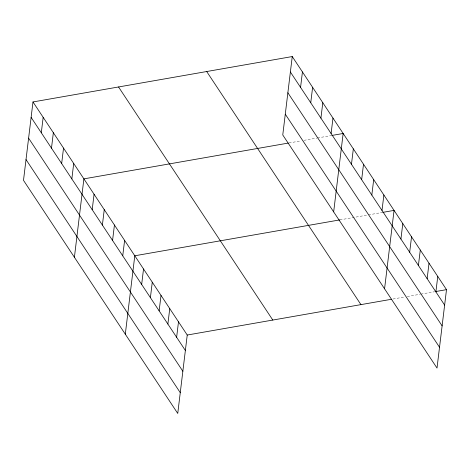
<?xml version="1.0" encoding="UTF-8"?>
<svg xmlns="http://www.w3.org/2000/svg" width="470" height="470" viewBox="0 0 470 470"><rect width="100%" height="100%" fill="white"/><g stroke="black" fill="none" stroke-linecap="round" stroke-linejoin="round"><path stroke-width="0.35" stroke-dasharray="2.35 1.76" d="M288.968 142.962L300.377 140.965M303.943 140.342L316.774 138.092M317.485 137.969L331.033 135.595M339.869 219.884L367.675 215.013M368.386 214.89L381.934 212.516M393.026 299.008L403.724 297.134M407.284 296.511L420.121 294.267M420.832 294.138L434.38 291.77"/><path stroke-width="0.7" d="M32.988 101.943L23.5 180.351L177.748 413.447L187.236 335.034L32.988 101.943L292.252 56.553L446.5 289.649L437.012 368.057L282.764 134.966L292.252 56.553M41.301 132.775L43.17 117.324M51.483 148.162L53.351 132.71M61.658 163.542L63.532 148.097M71.84 178.929L73.708 163.478M74.401 257.272L83.889 178.864L288.257 143.086M92.202 209.696L94.071 194.245M102.384 225.077L104.252 209.632M112.565 240.464L114.433 225.013M122.74 255.845L124.615 240.399M125.302 334.194L134.79 255.78L339.869 219.884M141.664 284.438L143.532 268.993M150.406 297.645L152.274 282.2M159.142 310.858L161.016 295.407M167.884 324.065L169.752 308.62M176.626 337.272L178.494 321.827M300.565 87.391L302.433 71.939M310.746 102.771L312.615 87.326M320.922 118.158L322.796 102.707M331.103 133.539L332.971 118.093M333.665 211.888L343.153 133.474L331.744 135.472M351.466 164.306L353.334 148.861M361.647 179.693L363.516 164.242M371.823 195.074L373.697 179.628M382.004 210.46L383.873 195.015M384.566 288.809L394.054 210.395L382.651 212.393M400.928 239.054L402.796 223.603M409.67 252.261L411.538 236.815M418.406 265.468L420.28 250.022M427.148 278.681L429.016 263.229M435.89 291.888L437.758 276.436M187.236 335.034L391.598 299.255M435.091 291.647L446.5 289.649M290.384 72.004L444.632 305.095M287.869 92.784L442.117 325.874M285.278 114.187L439.526 347.277M206.694 71.534L360.942 304.625M118.546 86.968L272.794 320.058M31.12 117.388L185.368 350.485M28.605 138.168L182.854 371.259M26.015 159.577L180.263 392.667"/></g></svg>
